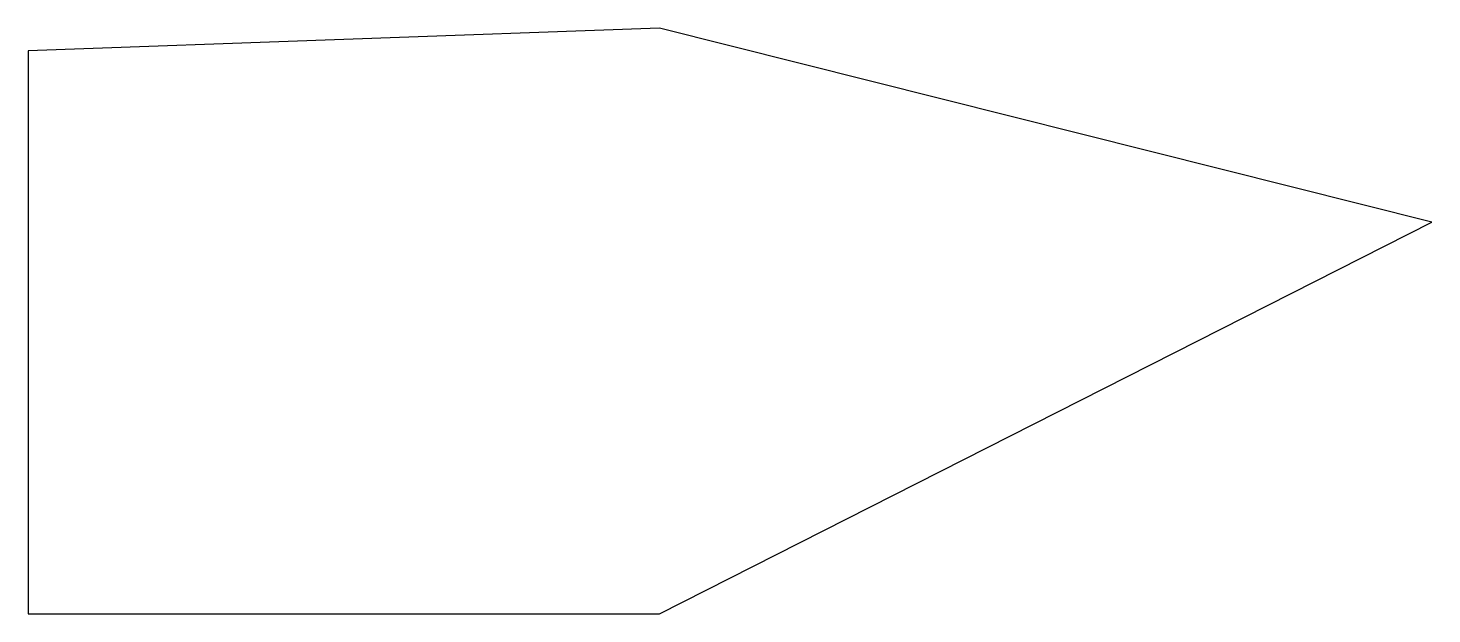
# Model space of a CAD drawing. Header units: metres. Extents: x 3404 to 5538, y 3853 to 4743.
import ezdxf

# ---------------------------------------------------------------- set-up
doc = ezdxf.new("R2010")
doc.units = ezdxf.units.M

msp = doc.modelspace()

# ---------------------------------------------------------------- linework, layer by layer
for p, q in [((4364, 4742.7), (3404.3, 4708)), ((5537.6, 4448), (4364, 4742.7)), ((3404.3, 4708), (3404.3, 3852.9)), ((4364, 3852.9), (5537.6, 4448)), ((3404.3, 3852.9), (4364, 3852.9))]:
    msp.add_line(p, q)

doc.saveas('drawing.dxf')
